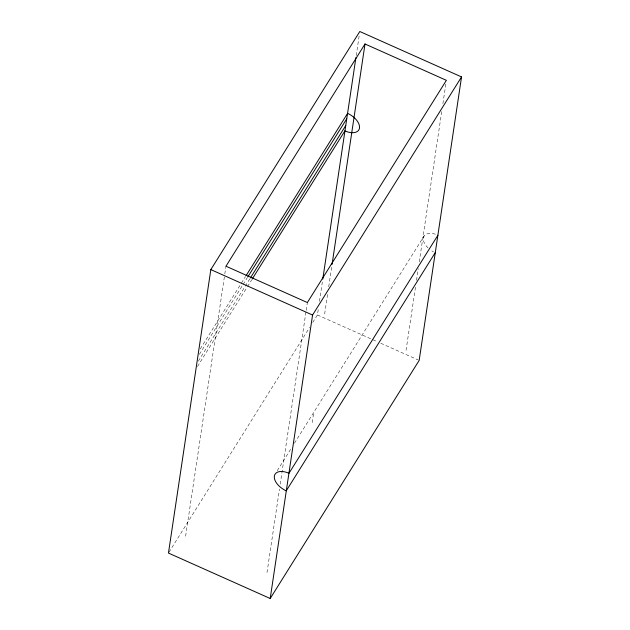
<?xml version="1.0" encoding="UTF-8"?>
<svg xmlns="http://www.w3.org/2000/svg" width="630" height="630" viewBox="0 0 630 630"><rect width="100%" height="100%" fill="white"/><g stroke="black" fill="none" stroke-linecap="round" stroke-linejoin="round"><path stroke-width="0.47" stroke-dasharray="3.15 2.36" d="M312.74 322.466L317.433 314.968L318.441 308.188M319.457 301.408L322.489 281.067M356.218 55.574L359.368 34.39M185.622 536.177L224.666 274.948M224.808 273.979L225.973 266.207M267.01 572.52L279.492 489.006M280.224 484.147L306.054 311.291M306.204 310.322L307.361 302.55M324.655 313.953L327.852 292.588M328.718 286.76L331.766 266.364M406.051 350.296L415.627 286.201M416.501 280.374L418.241 268.719M419.257 261.923L441.898 110.423M442.914 103.627L445.961 83.239M312.189 422.565L313.527 413.776M200.214 348.965L240.841 284.028M241.361 283.193L245.527 276.531M199.348 354.391L242.582 285.295M243.101 284.461L247.267 277.798M198.34 361.14L244.692 287.052M245.22 286.217L249.905 278.72M197.481 366.502L246.96 287.414M247.488 286.579L251.654 279.925M168.99 552.242L309.621 327.458M277.247 470.704L291.304 448.229M294.43 443.237L424.124 235.935A14.813 8.395 32 0 1 437.07 234.817M317.433 314.968L377.228 341.673M380.796 343.263L418.281 359.998M433.487 251.874A14.813 8.395 32 0 1 431.818 250.89M428.077 247.944A14.813 8.395 32 0 1 424.124 235.935"/><path stroke-width="0.94" d="M210.83 269.601L168.462 553.069L270.207 598.5L419.17 360.399L461.538 76.931L359.793 31.5L210.83 269.601L312.567 315.031L270.207 598.5M322.78 279.121L355.926 57.503M332.057 264.427L365.006 43.982L446.394 80.325L307.361 302.55L225.973 266.207L365.006 43.982M246.054 275.704L347.618 113.361A14.813 8.395 32 0 1 359.502 128.087A14.813 8.395 32 0 1 344.886 130.898L252.173 279.09M247.787 276.972L346.752 118.787M250.425 277.893L345.744 125.535M312.567 315.031L461.538 76.931M437.937 235.187L288.973 473.287A14.813 8.395 32 0 0 274.357 476.107A14.813 8.395 32 0 0 286.24 490.833L435.204 252.725"/></g></svg>
